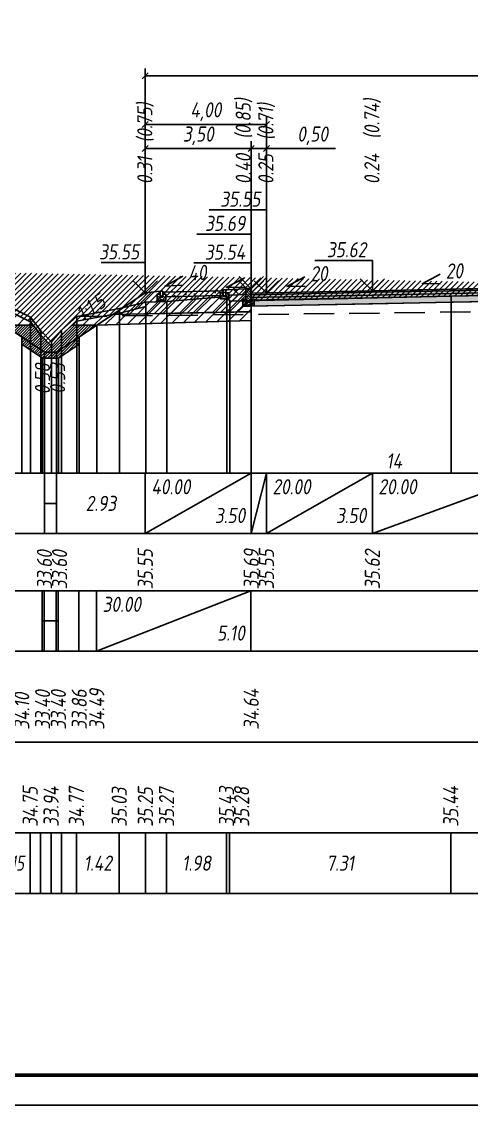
# Model space of a CAD drawing. Extents: x -717 to 1451, y -133302 to 233.
# Drawn here: x 119.1 to 193.4, y -110891.4 to -110712.4 of the extents above; entities that cross this region are included whole.
import ezdxf
from ezdxf.enums import TextEntityAlignment as Align

# ---------------------------------------------------------------- set-up
doc = ezdxf.new("R2010")
doc.units = 0
doc.linetypes.add('штриховая', pattern=[0.75, 0.5, -0.25])
for name, color, linetype in [('Интерполированный поперечник', 2, 'Continuous'), ('КОД_399', 252, 'Continuous'), ('Код_510', 7, 'Continuous'), ('Код_514', 1, 'Continuous'), ('Код_516', 1, 'Continuous'), ('Контур_0', 7, 'Continuous'), ('Контур_2660', 7, 'Continuous'), ('Контур_2665', 7, 'Continuous'), ('Контур_400', 7, 'Continuous'), ('Контур_508', 7, 'Continuous'), ('Контур_512', 7, 'Continuous'), ('Контур_513', 7, 'Continuous'), ('Красный поперечник', 1, 'Continuous'), ('Объём_2501', 7, 'Continuous'), ('Объём_2650', 7, 'Continuous'), ('Объём_2660', 7, 'Continuous'), ('Объём_2661', 7, 'Continuous'), ('Объём_2663', 7, 'Continuous'), ('Объём_2664', 7, 'Continuous'), ('Объём_2665', 7, 'Continuous'), ('Объём_2666', 7, 'Continuous'), ('Объём_2667', 7, 'Continuous'), ('Объём_2668', 7, 'Continuous'), ('Объём_2669', 7, 'Continuous'), ('Объём_2675', 7, 'Continuous'), ('Откосы', 7, 'Continuous'), ('Отметки покрытия', 7, 'Continuous'), ('Рабочие отметки', 7, 'Continuous'), ('Рабочие отметки доп.', 7, 'Continuous'), ('Слои выравнивания', 7, 'Continuous'), ('Таблица', 7, 'Continuous'), ('Уклоны проезжей части', 7, 'Continuous'), ('Черный поперечник', 3, 'Continuous')]:
    doc.layers.add(name, color=color, linetype=linetype)
for name, color, linetype, true_color in [('Контур_2540', 2, 'Continuous', 0xffff00), ('Контур_2562', 3, 'Continuous', 0x00ff00), ('Контур_2570', 7, 'Continuous', 0x80ff00), ('Контур_2583', 3, 'Continuous', 0x00ff00), ('Контур_2584', 3, 'Continuous', 0x00ff00), ('Контур_2725', 7, 'Continuous', 0x323232), ('Контур_2736', 4, 'Continuous', 0x00ffff), ('Контур_2737', 4, 'Continuous', 0x00ffff), ('Контур_2738', 4, 'Continuous', 0x00ffff), ('Контур_2739', 4, 'Continuous', 0x00ffff), ('Контур_2745', 7, 'Continuous', 0xa4ffff), ('Контур_2747', 4, 'Continuous', 0x00ffff), ('Контур_2748', 4, 'Continuous', 0x00ffff), ('Контур_2749', 4, 'Continuous', 0x00ffff), ('Контур_2760', 7, 'Continuous', 0x323232), ('Контур_2761', 7, 'Continuous', 0x323232), ('Контур_2762', 7, 'Continuous', 0x323232), ('Контур_2763', 7, 'Continuous', 0x323232), ('Контур_402', 7, 'Continuous', 0xff6464), ('Контур_703', 4, 'Continuous', 0x00ffff), ('Контур_705', 4, 'Continuous', 0x00ffff), ('Контур_707', 4, 'Continuous', 0x00ffff), ('Контур_720', 131, 'Continuous', 0xaaffff), ('Объём_2520', 7, 'Continuous', 0x80ffff), ('Объём_2540', 2, 'Continuous', 0xffff00), ('Объём_2562', 3, 'Continuous', 0x00ff00), ('Объём_2563', 7, 'Continuous', 0xff8000), ('Объём_2570', 7, 'Continuous', 0x80ff00), ('Объём_2583', 3, 'Continuous', 0x00ff00), ('Объём_2584', 3, 'Continuous', 0x00ff00), ('Объём_2594', 3, 'Continuous', 0x00ff00), ('Объём_2598', 3, 'Continuous', 0x00ff00), ('Объём_2600', 7, 'Continuous', 0x808000), ('Объём_2620', 2, 'Continuous', 0xffff00), ('Объём_2746', 2, 'Continuous', 0xffff00)]:
    doc.layers.add(name, color=color, linetype=linetype, true_color=true_color)
doc.styles.get("Standard").update_dxf_attribs({"font": 'txt', "height": 2.5})
doc.styles.add('М', font='romand.shx', dxfattribs={"width": 0.8, "oblique": 10, "height": 2.5})
doc.dimstyles.new('ISO-25', dxfattribs={"dimtxt": 2.5, "dimasz": 2.5, "dimexe": 1.25, "dimexo": 0.625, "dimtad": 1, "dimtxsty": 'Standard', "dimcen": 2.5, "dimadec": 0, "dimazin": 0, "dimtfac": 1, "dimtmove": 0, "dimatfit": 3, "dimfxl": 1, "dimarcsym": 0})

# ---------------------------------------------------------------- blocks, each defined once
blk = doc.blocks.new('_Oblique')
at = {"color": 0, "linetype": 'ByBlock', "lineweight": -2}
blk.add_line((-0.5, -0.5), (0.5, 0.5), dxfattribs=at)
blk = doc.blocks.new('*D3600')
at = {"color": 0, "lineweight": -2, "transparency": 16777216}
for p, q in [((139.52, -110756.67), (139.52, -110732.15)), ((157.02, -110756.72), (157.02, -110732.15)), ((139.52, -110733.4), (157.02, -110733.4))]:
    blk.add_line(p, q, dxfattribs=at)
at = {"layer": 'Defpoints', "color": 0, "transparency": 16777216}
for p in [(157.02, -110733.4), (139.52, -110757.3), (157.02, -110757.35)]:
    blk.add_point(p, dxfattribs=at)
at = {"color": 0, "lineweight": -2, "transparency": 16777216, "rotation": 180}
blk.add_blockref('_Oblique', (139.52, -110733.4), dxfattribs=at)
at = {"color": 0, "lineweight": -2, "transparency": 16777216}
blk.add_blockref('_Oblique', (157.02, -110733.4), dxfattribs=at)
at = {"color": 0, "transparency": 16777216, "insert": (148.27, -110731.29), "char_height": 2.5, "width": 9.5833, "attachment_point": 5, "style": 'М'}
blk.add_mtext('3,50', dxfattribs=at)
blk = doc.blocks.new('*D3602')
at = {"color": 0, "lineweight": -2, "transparency": 16777216}
for p, q in [((157.02, -110756.72), (157.02, -110732.15)), ((159.52, -110756.67), (159.52, -110732.15)), ((157.02, -110733.4), (159.52, -110733.4)), ((159.52, -110733.4), (170.91, -110733.4))]:
    blk.add_line(p, q, dxfattribs=at)
at = {"layer": 'Defpoints', "color": 0, "transparency": 16777216}
for p in [(159.52, -110733.4), (157.02, -110757.35), (159.52, -110757.3)]:
    blk.add_point(p, dxfattribs=at)
at = {"color": 0, "lineweight": -2, "transparency": 16777216, "rotation": 180}
blk.add_blockref('_Oblique', (157.02, -110733.4), dxfattribs=at)
at = {"color": 0, "lineweight": -2, "transparency": 16777216}
blk.add_blockref('_Oblique', (159.52, -110733.4), dxfattribs=at)
at = {"color": 0, "transparency": 16777216, "insert": (167.15, -110731.29), "char_height": 2.5, "width": 9.1667, "attachment_point": 5, "style": 'М'}
blk.add_mtext('0,50', dxfattribs=at)
blk = doc.blocks.new('*D3605')
at = {"color": 0, "lineweight": -2, "transparency": 16777216}
for p, q in [((139.52, -110757.42), (139.52, -110728.15)), ((159.52, -110756.67), (159.52, -110728.15)), ((139.52, -110729.4), (159.52, -110729.4))]:
    blk.add_line(p, q, dxfattribs=at)
at = {"layer": 'Defpoints', "color": 0, "transparency": 16777216}
for p in [(159.52, -110729.4), (159.52, -110757.3), (139.52, -110758.05)]:
    blk.add_point(p, dxfattribs=at)
at = {"color": 0, "lineweight": -2, "transparency": 16777216, "rotation": 180}
blk.add_blockref('_Oblique', (139.52, -110729.4), dxfattribs=at)
at = {"color": 0, "lineweight": -2, "transparency": 16777216}
blk.add_blockref('_Oblique', (159.52, -110729.4), dxfattribs=at)
at = {"color": 0, "transparency": 16777216, "insert": (149.52, -110727.29), "char_height": 2.5, "width": 9.1667, "attachment_point": 5, "style": 'М'}
blk.add_mtext('4,00', dxfattribs=at)
blk = doc.blocks.new('*D3606')
at = {"color": 0, "lineweight": -2, "transparency": 16777216}
for p, q in [((139.52, -110757.42), (139.52, -110720.15)), ((268.91, -110757.42), (268.91, -110720.15)), ((139.52, -110721.4), (268.91, -110721.4))]:
    blk.add_line(p, q, dxfattribs=at)
at = {"layer": 'Defpoints', "color": 0, "transparency": 16777216}
for p in [(268.91, -110721.4), (139.52, -110758.05), (268.91, -110758.05)]:
    blk.add_point(p, dxfattribs=at)
at = {"color": 0, "lineweight": -2, "transparency": 16777216, "rotation": 180}
blk.add_blockref('_Oblique', (139.52, -110721.4), dxfattribs=at)
at = {"color": 0, "lineweight": -2, "transparency": 16777216}
blk.add_blockref('_Oblique', (268.91, -110721.4), dxfattribs=at)
at = {"color": 0, "transparency": 16777216, "insert": (204.21, -110719.29), "char_height": 2.5, "width": 12.5, "attachment_point": 5, "style": 'М'}
blk.add_mtext('25,88', dxfattribs=at)
blk = doc.blocks.new('БР100.30.18')
at = {"linetype": 'Continuous', "lineweight": 13}
h = blk.add_hatch(dxfattribs=at)
h.set_pattern_fill('ANSI35', scale=5)
h.set_pattern_definition([(45, (-1504.996, -4799.2297), (-0.88388348, 0.88388348), []), (45, (-1504.1121, -4799.2297), (-0.88388348, 0.88388348), [1.5625, -0.3125, 0, -0.3125])])
h.paths.add_polyline_path([(0.3, 3.47), (1.8, 3.47), (1.8, -1.03), (0, -1.03), (0, 1.97)])
h = blk.add_hatch(dxfattribs=at)
h.set_pattern_fill('ANSI35', scale=5, angle=90)
h.set_pattern_definition([(135, (-1504.996, -4800.7297), (-0.88388348, -0.88388348), []), (135, (-1504.996, -4799.8458), (-0.88388348, -0.88388348), [1.5625, -0.3125, 0, -0.3125])])
h.paths.add_polyline_path([(-1, -0.03), (0, -0.03), (0, -1.03), (1.8, -1.03), (1.8, -0.03), (2.8, -0.03), (2.8, -2.03), (-1, -2.03)])
at = {"color": 7, "lineweight": 30}
blk.add_lwpolyline([(1.8, -1.03), (0, -1.03), (0, 1.97), (0.3, 3.47), (1.8, 3.47)], close=True, dxfattribs=at)
at = {"linetype": 'Continuous'}
blk.add_lwpolyline([(0, -0.03), (-1, -0.03), (-1, -2.03), (2.8, -2.03), (2.8, -0.03), (1.8, -0.03)], dxfattribs=at)

msp = doc.modelspace()

# ---------------------------------------------------------------- hatches: boundary and pattern name
at = {"linetype": 'Continuous', "lineweight": 13}
h = msp.add_hatch(dxfattribs=at)
h.set_pattern_fill('ANSI35', scale=5, angle=90)
h.set_pattern_definition([(135, (-1678.5462, -45029.2976), (-0.883883476, -0.883883476), []), (135, (-1678.5462, -45028.4137), (-0.883883476, -0.883883476), [1.5625, -0.3125, 0, -0.3125])])
h.paths.add_polyline_path([(142.9, -110757.426), (142.401, -110757.426), (142.4, -110757.926), (142, -110757.926), (142, -110757.426), (141.5, -110757.426), (141.5, -110758.426), (142.9, -110758.426)])
at = {"linetype": 'Continuous'}
h = msp.add_hatch(dxfattribs=at)
h.set_pattern_fill('ANSI31', color=256, scale=15, angle=45, style=0)
h.set_pattern_definition([(90, (-1732.9872, -115710.3505), (-1.875, 3e-16), [])])
h.paths.add_polyline_path([(142.4, -110756.926), (152.396, -110756.72), (152.396, -110756.92), (142.4, -110757.118)])
at = {"linetype": 'Continuous', "lineweight": 13}
h = msp.add_hatch(dxfattribs=at)
h.set_pattern_fill('ANSI35', scale=5, angle=90)
h.set_pattern_definition([(135, (-1688.9417, -45029.0915), (-0.883883476, -0.883883476), []), (135, (-1688.9417, -45028.2076), (-0.883883476, -0.883883476), [1.5625, -0.3125, 0, -0.3125])])
h.paths.add_polyline_path([(153.296, -110757.22), (152.796, -110757.22), (152.796, -110757.72), (152.396, -110757.72), (152.396, -110757.22), (151.896, -110757.22), (151.896, -110758.22), (153.296, -110758.22)])
at = {"linetype": 'Continuous'}
h = msp.add_hatch(dxfattribs=at)
h.set_pattern_fill('AR-HBONE', color=253, scale=0.3)
h.set_pattern_definition([(45, (-120.551, -116562.569), (0, 1.69705627), [3.6, -1.2]), (135, (-119.7025, -116561.7205), (1e-16, 1.69705627), [3.6, -1.2])])
h.paths.add_polyline_path([(152.396, -110756.72), (152.396, -110757.72), (152.396, -110757.72)])
h.paths.add_polyline_path([(156.116, -110756.571), (152.796, -110756.72), (152.796, -110757.22), (153.296, -110757.22), (153.296, -110757.598), (156.117, -110757.472)])
at = {"layer": 'КОД_399'}
h = msp.add_hatch(dxfattribs=at)
h.set_pattern_fill('AR-CONC', scale=0.7, angle=45, style=0)
h.set_pattern_definition([(95, (-1733.069, -115710.4397), (3.860864, 3.2396496), [0.525, -5.775]), (40, (-1733.069, -115710.4397), (-4.409945, 3.036377), [0.42, -4.62]), (145.45144, (-1732.7474, -115710.17), (-0.549081, 6.2760265), [0.4461813, -4.907995]), (91.1842, (-1734.059, -115709.45), (6.101854, 4.4632964), [0.7875, -8.6625]), (141.63564, (-1733.551, -115709.078), (-0.1953, 9.447982), [0.669272, -7.361996]), (36.18416, (-1734.059, -115709.45), (-0.1953, 9.447982), [0.63, -6.93]), (66, (-1733.3167, -115709.2023), (4.947401, 0.9616773), [0.525, -5.775]), (11, (-1733.3167, -115709.2023), (-2.38496, 4.793659), [0.42, -4.62]), (116.45144, (-1732.9044, -115709.122), (2.562441, 5.7553363), [0.4461813, -4.907995]), (82.5, (-1733.0692, -115710.4397), (-1.5875523, 1.7079287), [0, -4.564, 0, -4.69, 0, -4.6375]), (52.5, (-1733.0692, -115710.4397), (-0.6501106, 3.2543661), [0, -2.674, 0, -4.459, 0, -1.7675]), (12.5, (-1734.173, -115711.5435), (2.7539272, 2.5306453), [0, -1.75, 0, -5.46, 0, -7.245]), (2.5, (-1734.668, -115712.0385), (2.3911299, 3.3821186), [0, -2.275, 0, -3.626, 0, -5.145])])
h.paths.add_polyline_path([(142.9, -110757.426), (142.4, -110757.426), (142.4, -110757.118), (152.396, -110756.92), (152.396, -110757.22), (151.896, -110757.22), (151.896, -110757.68), (142.9, -110757.858)])
at = {"layer": 'Объём_2563'}
h = msp.add_hatch(dxfattribs=at)
h.set_pattern_fill('ANSI31', color=256, scale=0.3)
h.paths.add_polyline_path([(155.517, -110759.465), (154.599, -110760.383), (134.182, -110760.791), (139.517, -110757.235), (142, -110756.926), (142, -110757.426), (141.5, -110757.426), (141.5, -110758.426), (142.9, -110758.426), (142.9, -110757.858), (151.896, -110757.68), (151.896, -110758.22), (153.296, -110758.22), (153.296, -110757.598), (156.117, -110757.472), (156.118, -110758.286), (155.618, -110758.286), (155.619, -110759.286), (157.017, -110759.285), (157.017, -110759.435)])
h.paths.add_polyline_path([(272.271, -110760.677), (272.387, -110760.754), (253.829, -110760.383), (252.91, -110759.465), (251.41, -110759.435), (251.411, -110759.285), (252.809, -110759.286), (252.81, -110758.286), (252.31, -110758.286), (252.31, -110757.472), (255.132, -110757.598), (255.132, -110758.22), (256.532, -110758.22), (256.532, -110757.68), (265.527, -110757.858), (265.527, -110758.426), (266.927, -110758.426), (266.927, -110757.426), (266.427, -110757.426), (266.427, -110756.926), (268.91, -110757.235), (272.271, -110759.475)])
at = {"layer": 'Объём_2570'}
h = msp.add_hatch(dxfattribs=at)
h.set_pattern_fill('ANSI31', color=256, scale=0.2)
h.paths.add_polyline_path([(139.586, -110759.499), (135.275, -110760.586), (128.197, -110761.904), (125.71, -110764.162), (124.018, -110766.047), (122.284, -110764.239), (120.573, -110761.997), (114.843, -110759.196), (108.909, -110756.088), (105, -110755.837), (105, -110755.087), (108.909, -110755.338), (114.843, -110758.446), (120.573, -110761.247), (122.284, -110763.489), (124.018, -110765.297), (125.71, -110763.412), (128.197, -110761.154), (135.275, -110759.836), (139.586, -110758.749)])
h.paths.add_polyline_path([(280.026, -110759.817), (276.362, -110760.19), (274.887, -110759.5), (272.856, -110758.89), (272.856, -110758.14), (274.887, -110758.75), (276.362, -110759.44), (280.026, -110759.067)], flags=17)
edge = h.paths.add_edge_path()
edge.add_line((80, -110753.206), (80.602, -110753.195))
edge.add_line((80.602, -110753.195), (81.58, -110753.938))
edge.add_line((81.58, -110753.938), (82.123, -110754.422))
edge.add_line((82.123, -110754.422), (83.737, -110754.346))
edge.add_line((83.737, -110754.346), (95.997, -110754.805))
edge.add_line((95.997, -110754.805), (100.173, -110754.75))
edge.add_line((100.173, -110754.75), (103.214, -110754.973))
edge.add_line((103.214, -110754.973), (108.909, -110755.338))
edge.add_line((108.909, -110755.338), (114.843, -110758.446))
edge.add_line((114.843, -110758.446), (120.573, -110761.247))
edge.add_line((120.573, -110761.247), (122.284, -110763.489))
edge.add_line((122.284, -110763.489), (124.018, -110765.297))
edge.add_line((124.018, -110765.297), (125.71, -110763.412))
edge.add_line((125.71, -110763.412), (128.197, -110761.154))
edge.add_line((128.197, -110761.154), (135.275, -110759.836))
edge.add_line((135.275, -110759.836), (139.586, -110758.749))
edge.add_line((139.586, -110758.749), (143.089, -110758.632))
edge.add_line((143.089, -110758.632), (152.986, -110757.846))
edge.add_line((152.986, -110757.846), (153.486, -110758.596))
edge.add_line((153.486, -110758.596), (190.014, -110757.792))
edge.add_line((190.014, -110757.792), (204.214, -110757.484))
edge.add_line((204.214, -110757.484), (205.028, -110757.466))
edge.add_line((205.028, -110757.466), (220.843, -110757.821))
edge.add_line((220.843, -110757.821), (256.577, -110758.174))
edge.add_line((256.577, -110758.174), (257.077, -110757.424))
edge.add_line((257.077, -110757.424), (260.378, -110757.433))
edge.add_line((260.378, -110757.433), (272.856, -110758.14))
edge.add_line((272.856, -110758.14), (274.887, -110758.75))
edge.add_line((274.887, -110758.75), (276.362, -110759.44))
edge.add_line((276.362, -110759.44), (281.155, -110758.953))
edge.add_line((281.155, -110758.953), (286.929, -110758.082))
edge.add_line((286.929, -110758.082), (296.011, -110757.831))
edge.add_line((296.011, -110757.831), (303.461, -110757.615))
edge.add_line((303.461, -110757.615), (304.002, -110757.608))
edge.add_line((304.002, -110757.608), (304.174, -110757.61))
edge.add_line((304.174, -110757.61), (305.026, -110757.592))
at = {"layer": 'Объём_2600'}
h = msp.add_hatch(dxfattribs=at)
h.set_pattern_fill('ANSI31', color=6, scale=0.4)
h.paths.add_polyline_path([(157.017, -110761.807), (131.511, -110762.572), (127.462, -110762.572), (128.197, -110761.904), (135.275, -110760.586), (139.586, -110759.499), (139.586, -110758.749), (143.089, -110758.632), (152.986, -110757.846), (153.486, -110758.596), (157.017, -110758.518)])
h.paths.add_polyline_path([(108.909, -110756.088), (114.843, -110759.196), (120.573, -110761.997), (121.012, -110762.572), (116.227, -110762.572), (106.245, -110755.917)])
h.paths.add_polyline_path([(277.146, -110762.19), (276.916, -110762.19), (276.916, -110762.572), (251.41, -110761.807), (251.41, -110758.123), (256.577, -110758.174), (257.077, -110757.424), (260.378, -110757.433), (272.856, -110758.14), (272.856, -110758.89), (274.887, -110759.5), (276.362, -110760.19), (280.026, -110759.817), (280.026, -110760.269)])
at = {"layer": 'Объём_2620'}
h = msp.add_hatch(dxfattribs=at)
h.set_pattern_fill('ANSI31', color=2, scale=0.1)
h.paths.add_polyline_path([(121.012, -110762.572), (122.284, -110764.239), (124.018, -110766.047), (125.71, -110764.162), (127.462, -110762.572), (131.511, -110762.572), (128.619, -110764.5), (128.619, -110765.702), (125.172, -110768), (122.566, -110768), (119.119, -110765.702), (119.119, -110764.5), (116.227, -110762.572)])
at = {"layer": 'Слои выравнивания'}
for color, points in [(2, [(157.017, -110757.285), (159.517, -110757.235), (177.017, -110756.885), (190.014, -110756.625), (200.136, -110756.422), (204.214, -110756.341), (204.214, -110756.591), (200.136, -110756.672), (190.014, -110756.875), (177.017, -110757.135), (159.517, -110757.485), (157.017, -110757.535)]), (3, [(157.017, -110757.535), (159.517, -110757.485), (177.017, -110757.135), (190.014, -110756.875), (200.136, -110756.672), (204.214, -110756.591), (204.214, -110757.041), (200.136, -110757.122), (190.014, -110757.325), (177.017, -110757.585), (159.517, -110757.935), (157.017, -110757.985)]), (4, [(157.017, -110757.985), (159.517, -110757.935), (177.017, -110757.585), (190.014, -110757.325), (200.136, -110757.122), (204.214, -110757.041), (204.214, -110757.491), (200.136, -110757.572), (190.014, -110757.775), (177.017, -110758.035), (159.517, -110758.385), (157.017, -110758.435)]), (5, [(157.017, -110758.435), (159.517, -110758.385), (177.017, -110758.035), (190.014, -110757.775), (200.136, -110757.572), (204.214, -110757.491), (204.214, -110758.491), (200.136, -110758.572), (190.014, -110758.775), (177.017, -110759.035), (159.517, -110759.385), (157.017, -110759.435)])]:
    msp.add_hatch(color=color, dxfattribs=at).paths.add_polyline_path(points)

# ---------------------------------------------------------------- linework, layer by layer
at = {"flags": 128}
msp.add_lwpolyline([(-30.054, -110891.421), (389.946, -110891.421), (389.946, -110594.421), (-30.054, -110594.421)], close=True, dxfattribs=at)
at = {"const_width": 0.6, "flags": 128}
msp.add_lwpolyline([(-10.054, -110886.421), (384.946, -110886.421), (384.946, -110599.421), (-10.054, -110599.421)], close=True, dxfattribs=at)
for points in [[(142, -110757.426), (141.5, -110757.426), (141.5, -110758.426), (142.9, -110758.426), (142.9, -110757.426), (142.4, -110757.426), (142.4, -110757.926), (142, -110757.926), (142, -110757.426)], [(142.4, -110756.926), (142, -110756.926), (142, -110757.926), (142.4, -110757.926), (142.4, -110756.926)], [(142.4, -110757.118), (152.396, -110756.92)], [(142.9, -110757.858), (151.896, -110757.68)], [(152.396, -110757.22), (151.896, -110757.22), (151.896, -110758.22), (153.296, -110758.22), (153.296, -110757.22), (152.796, -110757.22), (152.796, -110757.72), (152.396, -110757.72), (152.396, -110757.22)], [(152.796, -110756.72), (152.396, -110756.72), (152.396, -110757.72), (152.796, -110757.72), (152.796, -110756.72)], [(152.796, -110756.72), (156.116, -110756.571), (156.117, -110757.472), (153.296, -110757.598), (153.296, -110757.22), (152.796, -110757.22), (152.796, -110756.72)]]:
    msp.add_lwpolyline(points)
at = {"layer": 'Интерполированный поперечник', "linetype": 'штриховая', "ltscale": 10, "flags": 128}
msp.add_lwpolyline([(128.2, -110761.129), (274.384, -110759.451)], dxfattribs=at)
at = {"layer": 'Код_510'}
for p, q in [((120.519, -110856.421), (120.519, -110846.421)), ((122.229, -110856.421), (122.229, -110846.421)), ((123.964, -110856.421), (123.964, -110846.421)), ((125.656, -110856.421), (125.656, -110846.421)), ((128.143, -110856.421), (128.143, -110846.421)), ((135.221, -110856.421), (135.221, -110846.421)), ((139.531, -110856.421), (139.531, -110846.421)), ((143.035, -110856.421), (143.035, -110846.421)), ((152.932, -110856.421), (152.932, -110846.421)), ((153.432, -110856.421), (153.432, -110846.421)), ((189.96, -110856.421), (189.96, -110846.421))]:
    msp.add_line(p, q, dxfattribs=at)
at = {"layer": 'Код_514'}
for p, q in [((122.869, -110797), (122.869, -110787)), ((124.869, -110797), (124.869, -110787)), ((139.517, -110797), (139.517, -110787)), ((139.517, -110797), (157.017, -110787)), ((157.017, -110797), (157.017, -110787)), ((157.017, -110797), (157.017, -110787)), ((157.017, -110797), (159.517, -110787)), ((159.517, -110797), (159.517, -110787)), ((159.517, -110797), (177.017, -110787)), ((177.017, -110797), (177.017, -110787)), ((177.017, -110797), (204.214, -110787)), ((122.869, -110792), (124.869, -110792))]:
    msp.add_line(p, q, dxfattribs=at)
at = {"layer": 'Код_516'}
for p, q in [((122.512, -110816.421), (122.512, -110806.421)), ((122.815, -110816.421), (122.815, -110806.421)), ((124.815, -110816.421), (124.815, -110806.421)), ((125.118, -110816.421), (125.118, -110806.421)), ((128.565, -110816.421), (128.565, -110806.421)), ((128.565, -110816.421), (128.565, -110806.421)), ((131.457, -110816.421), (131.457, -110806.421)), ((131.457, -110816.421), (156.963, -110806.421)), ((156.963, -110816.421), (156.963, -110806.421)), ((122.512, -110811.421), (122.815, -110811.421)), ((122.815, -110811.421), (124.815, -110811.421)), ((124.815, -110811.421), (125.118, -110811.421))]:
    msp.add_line(p, q, dxfattribs=at)
at = {"layer": 'Контур_0', "flags": 128}
for points in [[(139.517, -110757.235), (133.771, -110761.065), (133.771, -110761.065), (133.771, -110761.065), (133.771, -110761.065), (133.771, -110761.065), (133.771, -110761.065), (133.771, -110761.065), (133.771, -110761.065), (133.771, -110761.065), (133.771, -110761.065), (133.771, -110761.065), (133.771, -110761.065), (133.771, -110761.065), (133.771, -110761.065), (124.869, -110767), (122.869, -110767), (105, -110755.087)], [(139.517, -110757.235), (133.771, -110761.065), (133.771, -110761.065), (133.771, -110761.065), (133.771, -110761.065), (133.771, -110761.065), (133.771, -110761.065), (133.771, -110761.065), (133.771, -110761.065), (133.771, -110761.065), (133.771, -110761.065), (133.771, -110761.065), (133.771, -110761.065), (133.771, -110761.065), (133.771, -110761.065), (124.869, -110767)]]:
    msp.add_lwpolyline(points, dxfattribs=at)
at = {"layer": 'Контур_0', "color": 250, "flags": 128}
for points in [[(134.182, -110760.791), (154.599, -110760.383), (155.517, -110759.465), (157.017, -110759.435)], [(155.517, -110759.465), (157.017, -110759.435), (157.017, -110760.335), (154.599, -110760.383), (155.517, -110759.465), (155.517, -110759.465)]]:
    msp.add_lwpolyline(points, dxfattribs=at)
at = {"layer": 'Контур_2540', "flags": 128}
msp.add_lwpolyline([(157.017, -110761.807), (131.511, -110762.572), (134.182, -110760.791), (157.017, -110760.335), (157.017, -110761.807), (157.017, -110761.807)], dxfattribs=at)
at = {"layer": 'Контур_2562', "flags": 128}
msp.add_lwpolyline([(139.517, -110757.235), (139.517, -110757.235), (139.517, -110757.235), (139.517, -110757.235), (139.517, -110757.235)], dxfattribs=at)
at = {"layer": 'Контур_2570', "flags": 128}
msp.add_lwpolyline([(114.843, -110759.196), (120.573, -110761.997), (122.284, -110764.239), (124.018, -110766.047), (125.71, -110764.162), (128.197, -110761.904), (128.197, -110761.904), (135.275, -110760.586), (139.586, -110759.499), (139.586, -110758.749), (143.089, -110758.632), (152.986, -110757.846), (153.486, -110758.596), (190.014, -110757.792), (204.214, -110757.484)], dxfattribs=at)
at = {"layer": 'Контур_2583', "flags": 128}
for points in [[(122.566, -110768), (122.869, -110768), (122.869, -110767), (119.119, -110764.5), (119.119, -110765.702), (122.566, -110768)], [(128.619, -110765.702), (128.619, -110764.5), (124.869, -110767), (124.869, -110768), (125.172, -110768), (128.619, -110765.702)]]:
    msp.add_lwpolyline(points, dxfattribs=at)
at = {"layer": 'Контур_2584', "flags": 128}
msp.add_lwpolyline([(124.869, -110768), (124.869, -110767), (122.869, -110767), (122.869, -110768), (124.869, -110768)], dxfattribs=at)
at = {"layer": 'Контур_2660', "flags": 128}
msp.add_lwpolyline([(131.511, -110762.572), (157.017, -110761.807)], dxfattribs=at)
at = {"layer": 'Контур_2665', "flags": 128}
msp.add_lwpolyline([(139.517, -110757.235), (139.517, -110757.235)], dxfattribs=at)
at = {"layer": 'Контур_2725', "flags": 128}
msp.add_lwpolyline([(157.017, -110759.435), (159.517, -110759.385), (177.017, -110759.035), (190.014, -110758.775), (200.136, -110758.572), (204.214, -110758.491), (205.028, -110758.507), (220.843, -110758.823), (231.41, -110759.035), (248.91, -110759.385), (251.41, -110759.435)], dxfattribs=at)
at = {"layer": 'Контур_2736', "flags": 128}
for points in [[(139.517, -110757.235), (133.771, -110761.065)], [(133.771, -110761.065), (124.869, -110767)]]:
    msp.add_lwpolyline(points, dxfattribs=at)
at = {"layer": 'Контур_2737', "flags": 128}
msp.add_lwpolyline([(133.771, -110761.065), (133.771, -110761.065)], dxfattribs=at)
at = {"layer": 'Контур_2738', "flags": 128}
msp.add_lwpolyline([(133.771, -110761.065), (133.771, -110761.065)], dxfattribs=at)
at = {"layer": 'Контур_2739', "flags": 128}
msp.add_lwpolyline([(133.771, -110761.065), (133.771, -110761.065)], dxfattribs=at)
at = {"layer": 'Контур_2745', "flags": 128}
msp.add_lwpolyline([(133.771, -110761.065), (133.771, -110761.065)], dxfattribs=at)
msp.add_lwpolyline([(133.771, -110761.065), (133.771, -110761.065)], dxfattribs=at)
msp.add_lwpolyline([(133.771, -110761.065), (133.771, -110761.065)], dxfattribs=at)
msp.add_lwpolyline([(133.771, -110761.065), (133.771, -110761.065)], dxfattribs=at)
msp.add_lwpolyline([(133.771, -110761.065), (133.771, -110761.065)], dxfattribs=at)
msp.add_lwpolyline([(133.771, -110761.065), (133.771, -110761.065)], dxfattribs=at)
at = {"layer": 'Контур_2747', "flags": 128}
msp.add_lwpolyline([(133.771, -110761.065), (133.771, -110761.065)], dxfattribs=at)
at = {"layer": 'Контур_2748', "flags": 128}
msp.add_lwpolyline([(133.771, -110761.065), (133.771, -110761.065)], dxfattribs=at)
at = {"layer": 'Контур_2749', "flags": 128}
msp.add_lwpolyline([(133.771, -110761.065), (133.771, -110761.065)], dxfattribs=at)
at = {"layer": 'Контур_2760', "flags": 128}
msp.add_lwpolyline([(157.017, -110757.285), (159.517, -110757.235), (177.017, -110756.885), (190.014, -110756.625), (200.136, -110756.422), (204.214, -110756.341), (205.028, -110756.357), (220.843, -110756.673), (231.41, -110756.885), (248.91, -110757.235), (251.41, -110757.285)], dxfattribs=at)
at = {"layer": 'Контур_2761', "flags": 128}
msp.add_lwpolyline([(157.017, -110757.535), (159.517, -110757.485), (177.017, -110757.135), (190.014, -110756.875), (200.136, -110756.672), (204.214, -110756.591), (205.028, -110756.607), (220.843, -110756.923), (231.41, -110757.135), (248.91, -110757.485), (251.41, -110757.535)], dxfattribs=at)
at = {"layer": 'Контур_2762', "flags": 128}
msp.add_lwpolyline([(157.017, -110757.985), (159.517, -110757.935), (177.017, -110757.585), (190.014, -110757.325), (200.136, -110757.122), (204.214, -110757.041), (205.028, -110757.057), (220.843, -110757.373), (231.41, -110757.585), (248.91, -110757.935), (251.41, -110757.985)], dxfattribs=at)
at = {"layer": 'Контур_2763', "flags": 128}
msp.add_lwpolyline([(157.017, -110758.435), (159.517, -110758.385), (177.017, -110758.035), (190.014, -110757.775), (200.136, -110757.572), (204.214, -110757.491), (205.028, -110757.507), (220.843, -110757.823), (231.41, -110758.035), (248.91, -110758.385), (251.41, -110758.435)], dxfattribs=at)
at = {"layer": 'Контур_400', "flags": 128}
msp.add_lwpolyline([(157.017, -110757.285), (159.517, -110757.235), (159.517, -110757.235), (159.517, -110757.235), (159.517, -110757.235), (159.517, -110757.235), (159.517, -110757.235), (177.017, -110756.885), (204.214, -110756.341)], dxfattribs=at)
at = {"layer": 'Контур_402', "flags": 128}
msp.add_lwpolyline([(131.511, -110762.572), (157.017, -110761.807), (157.017, -110759.435), (204.214, -110758.491), (251.41, -110759.435), (251.41, -110761.807), (276.916, -110762.572)], dxfattribs=at)
at = {"layer": 'Контур_508', "flags": 128}
msp.add_lwpolyline([(105, -110755.087), (119.119, -110764.5), (119.119, -110765.702), (122.566, -110768), (122.869, -110768), (124.869, -110768), (125.172, -110768), (128.619, -110765.702), (128.619, -110764.5), (131.511, -110762.572), (157.017, -110761.807), (157.017, -110759.435), (204.214, -110758.491), (251.41, -110759.435), (251.41, -110761.807), (276.916, -110762.572), (276.916, -110762.19), (277.146, -110762.19), (280.026, -110760.269)], dxfattribs=at)
at = {"layer": 'Контур_512', "flags": 128}
msp.add_lwpolyline([(105, -110755.087), (119.119, -110764.5), (119.119, -110765.702), (122.566, -110768), (122.869, -110768), (124.869, -110768), (125.172, -110768), (128.619, -110765.702), (128.619, -110764.5), (131.511, -110762.572), (157.017, -110761.807)], dxfattribs=at)
at = {"layer": 'Контур_513', "flags": 128}
msp.add_lwpolyline([(105, -110755.087), (119.119, -110764.5), (119.119, -110765.702), (122.566, -110768), (122.869, -110768), (124.869, -110768), (125.172, -110768), (128.619, -110765.702), (128.619, -110764.5), (131.511, -110762.572), (157.017, -110761.807), (157.017, -110759.435), (204.214, -110758.491), (251.41, -110759.435), (251.41, -110761.807), (276.916, -110762.572), (276.916, -110762.19), (277.146, -110762.19), (280.026, -110760.269)], dxfattribs=at)
at = {"layer": 'Контур_703', "flags": 128}
msp.add_lwpolyline([(139.517, -110757.235), (133.771, -110761.065)], dxfattribs=at)
at = {"layer": 'Контур_705', "flags": 128}
msp.add_lwpolyline([(133.771, -110761.065), (133.771, -110761.065)], dxfattribs=at)
at = {"layer": 'Контур_707', "flags": 128}
msp.add_lwpolyline([(122.869, -110767), (105, -110755.087)], dxfattribs=at)
at = {"layer": 'Контур_720', "flags": 128}
msp.add_lwpolyline([(124.869, -110767), (122.869, -110767)], dxfattribs=at)
at = {"layer": 'Красный поперечник'}
for p, q in [((105, -110755.087), (122.869, -110767)), ((124.869, -110767), (139.517, -110757.235)), ((157.017, -110757.285), (159.517, -110757.235)), ((159.517, -110757.235), (177.017, -110756.885)), ((177.017, -110756.885), (204.214, -110756.341)), ((131.511, -110762.572), (131.511, -110787)), ((157.017, -110761.807), (157.017, -110787)), ((119.119, -110764.5), (119.119, -110787)), ((128.619, -110764.5), (128.619, -110787)), ((119.119, -110765.702), (119.119, -110787)), ((128.619, -110765.702), (128.619, -110787)), ((122.566, -110768), (122.566, -110787)), ((122.869, -110767), (124.869, -110767)), ((122.869, -110768), (122.869, -110787)), ((124.869, -110768), (124.869, -110787)), ((125.172, -110768), (125.172, -110787))]:
    msp.add_line(p, q, dxfattribs=at)
at = {"layer": 'Объём_2501', "flags": 128}
msp.add_lwpolyline([(157.017, -110757.285), (159.517, -110757.235), (159.517, -110757.235), (159.517, -110757.235), (159.517, -110757.235), (159.517, -110757.235), (159.517, -110757.235), (177.017, -110756.885), (204.214, -110756.341)], dxfattribs=at)
at = {"layer": 'Объём_2520', "color": 250, "flags": 128}
msp.add_lwpolyline([(155.517, -110759.465), (157.017, -110759.435), (157.017, -110760.335), (154.599, -110760.383), (155.517, -110759.465), (155.517, -110759.465)], dxfattribs=at)
at = {"layer": 'Объём_2540', "flags": 128}
msp.add_lwpolyline([(157.017, -110761.807), (131.511, -110762.572), (134.182, -110760.791), (157.017, -110760.335), (157.017, -110761.807), (157.017, -110761.807)], dxfattribs=at)
at = {"layer": 'Объём_2562', "flags": 128}
msp.add_lwpolyline([(139.517, -110757.235), (139.517, -110757.235), (139.517, -110757.235), (139.517, -110757.235), (139.517, -110757.235)], dxfattribs=at)
at = {"layer": 'Объём_2563', "color": 250, "flags": 128}
msp.add_lwpolyline([(155.517, -110759.465), (154.599, -110760.383), (134.182, -110760.791), (139.517, -110757.235), (142, -110756.926), (142, -110757.426), (141.5, -110757.426), (141.5, -110758.426), (142.9, -110758.426), (142.9, -110757.858), (151.896, -110757.68), (151.896, -110758.22), (153.296, -110758.22), (153.296, -110757.598), (156.117, -110757.472), (156.118, -110758.286), (155.618, -110758.286), (155.619, -110759.286), (157.017, -110759.285), (157.017, -110759.435), (155.517, -110759.465), (155.517, -110759.465)], dxfattribs=at)
at = {"layer": 'Объём_2570', "flags": 128}
msp.add_lwpolyline([(139.586, -110759.499), (135.275, -110760.586), (128.197, -110761.904), (125.71, -110764.162), (124.018, -110766.047), (122.284, -110764.239), (120.573, -110761.997), (114.843, -110759.196), (108.909, -110756.088), (105, -110755.837), (105, -110755.087), (108.909, -110755.338), (114.843, -110758.446), (120.573, -110761.247), (122.284, -110763.489), (124.018, -110765.297), (125.71, -110763.412), (128.197, -110761.154), (135.275, -110759.836), (139.586, -110758.749), (139.586, -110759.499), (139.586, -110759.499)], dxfattribs=at)
at = {"layer": 'Объём_2583', "flags": 128}
for points in [[(122.566, -110768), (122.869, -110768), (122.869, -110767), (119.119, -110764.5), (119.119, -110765.702), (122.566, -110768)], [(128.619, -110765.702), (128.619, -110764.5), (124.869, -110767), (124.869, -110768), (125.172, -110768), (128.619, -110765.702)]]:
    msp.add_lwpolyline(points, dxfattribs=at)
at = {"layer": 'Объём_2584', "flags": 128}
msp.add_lwpolyline([(124.869, -110768), (124.869, -110767), (122.869, -110767), (122.869, -110768), (124.869, -110768)], dxfattribs=at)
at = {"layer": 'Объём_2594', "flags": 128}
for points in [[(122.869, -110767), (119.119, -110764.5)], [(128.619, -110764.5), (124.869, -110767)]]:
    msp.add_lwpolyline(points, dxfattribs=at)
at = {"layer": 'Объём_2598', "flags": 128}
msp.add_lwpolyline([(124.869, -110767), (122.869, -110767)], dxfattribs=at)
at = {"layer": 'Объём_2600', "color": 6, "flags": 128}
msp.add_lwpolyline([(108.909, -110756.088), (114.843, -110759.196), (120.573, -110761.997), (121.012, -110762.572), (116.227, -110762.572), (106.245, -110755.917), (108.909, -110756.088), (108.909, -110756.088)], dxfattribs=at)
at = {"layer": 'Объём_2600', "color": 2, "flags": 128}
msp.add_lwpolyline([(121.012, -110762.572), (122.284, -110764.239), (124.018, -110766.047), (125.71, -110764.162), (127.462, -110762.572), (131.511, -110762.572), (128.619, -110764.5), (128.619, -110765.702), (125.172, -110768), (122.566, -110768), (119.119, -110765.702), (119.119, -110764.5), (116.227, -110762.572), (121.012, -110762.572), (121.012, -110762.572)], dxfattribs=at)
at = {"layer": 'Объём_2650', "color": 6, "flags": 128}
msp.add_lwpolyline([(157.017, -110761.807), (131.511, -110762.572), (127.462, -110762.572), (128.197, -110761.904), (135.275, -110760.586), (139.586, -110759.499), (139.586, -110758.749), (143.089, -110758.632), (152.986, -110757.846), (153.486, -110758.596), (157.017, -110758.518), (157.017, -110761.807), (157.017, -110761.807)], dxfattribs=at)
at = {"layer": 'Объём_2660', "flags": 128}
msp.add_lwpolyline([(131.511, -110762.572), (157.017, -110761.807)], dxfattribs=at)
at = {"layer": 'Объём_2661', "flags": 128}
msp.add_lwpolyline([(139.517, -110757.235), (133.771, -110761.065), (131.511, -110762.572)], dxfattribs=at)
at = {"layer": 'Объём_2663', "flags": 128}
for points in [[(122.869, -110767), (116.227, -110762.572)], [(131.511, -110762.572), (124.869, -110767)]]:
    msp.add_lwpolyline(points, dxfattribs=at)
at = {"layer": 'Объём_2664', "flags": 128}
msp.add_lwpolyline([(124.869, -110767), (122.869, -110767)], dxfattribs=at)
at = {"layer": 'Объём_2665', "flags": 128}
msp.add_lwpolyline([(139.517, -110757.235), (139.517, -110757.235)], dxfattribs=at)
at = {"layer": 'Объём_2666', "flags": 128}
for points in [[(139.517, -110757.235), (133.771, -110761.065)], [(133.771, -110761.065), (131.511, -110762.572)]]:
    msp.add_lwpolyline(points, dxfattribs=at)
at = {"layer": 'Объём_2667', "flags": 128}
msp.add_lwpolyline([(133.771, -110761.065), (133.771, -110761.065)], dxfattribs=at)
at = {"layer": 'Объём_2668', "flags": 128}
msp.add_lwpolyline([(133.771, -110761.065), (133.771, -110761.065)], dxfattribs=at)
at = {"layer": 'Объём_2669', "flags": 128}
msp.add_lwpolyline([(133.771, -110761.065), (133.771, -110761.065)], dxfattribs=at)
at = {"layer": 'Объём_2675', "flags": 128}
msp.add_lwpolyline([(133.771, -110761.065), (133.771, -110761.065)], dxfattribs=at)
msp.add_lwpolyline([(133.771, -110761.065), (133.771, -110761.065)], dxfattribs=at)
msp.add_lwpolyline([(133.771, -110761.065), (133.771, -110761.065)], dxfattribs=at)
msp.add_lwpolyline([(133.771, -110761.065), (133.771, -110761.065)], dxfattribs=at)
msp.add_lwpolyline([(133.771, -110761.065), (133.771, -110761.065)], dxfattribs=at)
msp.add_lwpolyline([(133.771, -110761.065), (133.771, -110761.065)], dxfattribs=at)
at = {"layer": 'Объём_2746', "flags": 128}
for points in [[(153.486, -110761.913), (131.511, -110762.572), (134.186, -110760.789), (135.275, -110760.586), (139.586, -110759.499), (139.586, -110758.749), (143.089, -110758.632), (152.986, -110757.846), (153.486, -110758.596), (153.486, -110761.913), (153.486, -110761.913)], [(128.619, -110765.702), (125.172, -110768), (122.566, -110768), (119.119, -110765.702), (119.119, -110764.5), (122.869, -110767), (124.869, -110767), (128.619, -110764.5), (128.619, -110765.702), (128.619, -110765.702)]]:
    msp.add_lwpolyline(points, dxfattribs=at)
at = {"layer": 'Откосы', "color": 1, "flags": 128}
for points in [[(188.246, -110755.66), (185.247, -110755.72), (188.216, -110754.16)], [(145.779, -110755.983), (142.781, -110756.103), (145.719, -110754.485)], [(165.898, -110756.107), (162.898, -110756.167), (165.868, -110754.607)]]:
    msp.add_lwpolyline(points, dxfattribs=at)
at = {"layer": 'Отметки покрытия', "color": 1}
for p, q in [((159.517, -110743.535), (150.049, -110743.535)), ((159.517, -110757.235), (159.517, -110743.535)), ((157.017, -110747.535), (148.047, -110747.535)), ((157.017, -110756.535), (157.017, -110747.535)), ((139.517, -110752.235), (132.217, -110752.235)), ((139.517, -110757.235), (139.517, -110752.235)), ((157.017, -110752.285), (147.546, -110752.285)), ((157.017, -110757.285), (157.017, -110752.285)), ((177.017, -110751.885), (167.51, -110751.885)), ((177.017, -110756.885), (177.017, -110751.885)), ((139.517, -110757.235), (137.517, -110755.235)), ((139.517, -110757.235), (141.517, -110755.235)), ((157.017, -110756.535), (155.017, -110754.535)), ((157.017, -110757.285), (155.017, -110755.285)), ((157.017, -110756.535), (159.017, -110754.535)), ((157.017, -110757.285), (159.017, -110755.285)), ((159.517, -110757.235), (157.517, -110755.235)), ((159.517, -110757.235), (161.517, -110755.235)), ((177.017, -110756.885), (175.017, -110754.885)), ((177.017, -110756.885), (179.017, -110754.885))]:
    msp.add_line(p, q, dxfattribs=at)
at = {"layer": 'Слои выравнивания'}
msp.add_line((157.017, -110757.285), (157.017, -110787), dxfattribs=at)
at = {"layer": 'Слои выравнивания', "color": 2, "flags": 128}
msp.add_lwpolyline([(157.017, -110757.285), (159.517, -110757.235), (177.017, -110756.885), (190.014, -110756.625), (200.136, -110756.422), (204.214, -110756.341), (204.214, -110756.591), (200.136, -110756.672), (190.014, -110756.875), (177.017, -110757.135), (159.517, -110757.485), (157.017, -110757.535)], close=True, dxfattribs=at)
at = {"layer": 'Слои выравнивания', "color": 3, "flags": 128}
msp.add_lwpolyline([(157.017, -110757.535), (159.517, -110757.485), (177.017, -110757.135), (190.014, -110756.875), (200.136, -110756.672), (204.214, -110756.591), (204.214, -110757.041), (200.136, -110757.122), (190.014, -110757.325), (177.017, -110757.585), (159.517, -110757.935), (157.017, -110757.985)], close=True, dxfattribs=at)
at = {"layer": 'Слои выравнивания', "color": 4, "flags": 128}
msp.add_lwpolyline([(157.017, -110757.985), (159.517, -110757.935), (177.017, -110757.585), (190.014, -110757.325), (200.136, -110757.122), (204.214, -110757.041), (204.214, -110757.491), (200.136, -110757.572), (190.014, -110757.775), (177.017, -110758.035), (159.517, -110758.385), (157.017, -110758.435)], close=True, dxfattribs=at)
at = {"layer": 'Слои выравнивания', "color": 5, "flags": 128}
msp.add_lwpolyline([(157.017, -110758.435), (159.517, -110758.385), (177.017, -110758.035), (190.014, -110757.775), (200.136, -110757.572), (204.214, -110757.491), (204.214, -110758.491), (200.136, -110758.572), (190.014, -110758.775), (177.017, -110759.035), (159.517, -110759.385), (157.017, -110759.435)], close=True, dxfattribs=at)
at = {"layer": 'Таблица'}
for p, q in [((80, -110787), (305.026, -110787)), ((80, -110797), (305.026, -110797)), ((80, -110806.421), (305.026, -110806.421)), ((79.946, -110816.421), (304.972, -110816.421)), ((79.946, -110831.421), (304.972, -110831.421)), ((79.946, -110846.421), (304.972, -110846.421)), ((79.946, -110856.421), (304.972, -110856.421))]:
    msp.add_line(p, q, dxfattribs=at)
at = {"layer": 'Уклоны проезжей части', "color": 1, "flags": 128}
for points in [[(188.246, -110755.66), (185.247, -110755.72), (188.216, -110754.16)], [(145.779, -110755.983), (142.781, -110756.103), (145.719, -110754.485)], [(155.898, -110756.307), (152.898, -110756.367), (155.868, -110754.807)], [(165.898, -110756.107), (162.898, -110756.167), (165.868, -110754.607)]]:
    msp.add_lwpolyline(points, dxfattribs=at)
at = {"layer": 'Черный поперечник', "color": 7}
for p, q in [((152.986, -110757.846), (152.986, -110787)), ((190.014, -110757.792), (190.014, -110787)), ((139.586, -110758.749), (139.586, -110787)), ((143.089, -110758.632), (143.089, -110787)), ((153.486, -110758.596), (153.486, -110787)), ((120.573, -110761.247), (120.573, -110787)), ((128.197, -110761.154), (128.197, -110787)), ((135.275, -110759.836), (135.275, -110787)), ((122.284, -110763.489), (122.284, -110787)), ((125.71, -110763.412), (125.71, -110787)), ((124.018, -110765.297), (124.018, -110787))]:
    msp.add_line(p, q, dxfattribs=at)
at = {"layer": 'Черный поперечник', "flags": 128}
msp.add_lwpolyline([(114.843, -110758.446), (120.573, -110761.247), (122.284, -110763.489), (124.018, -110765.297), (125.71, -110763.412), (128.197, -110761.154), (135.275, -110759.836), (139.586, -110758.749), (143.089, -110758.632), (152.986, -110757.846), (153.486, -110758.596), (190.014, -110757.792), (204.214, -110757.484)], dxfattribs=at)

# ---------------------------------------------------------------- block references
at = {"lineweight": 18, "xscale": -0.5, "yscale": 0.5, "zscale": 0.5, "rotation": 0.05553677703885818}
msp.add_blockref('БР100.30.18', (157.018, -110758.268), dxfattribs=at)

# ---------------------------------------------------------------- texts
at = {"layer": 'Код_510', "style": 'М', "oblique": 10, "width": 0.8}
for s, p in [('34.75', (120.519, -110845.421)), ('33.94', (123.964, -110845.421)), ('34.77', (128.143, -110845.421)), ('35.03', (135.221, -110845.421)), ('35.25', (139.531, -110845.421)), ('35.27', (143.035, -110845.421)), ('35.43', (152.932, -110845.421)), ('35.28', (155.432, -110845.421)), ('35.44', (189.96, -110845.421))]:
    msp.add_text(s, height=2.5, rotation=90, dxfattribs=at).set_placement(p, align=Align.MIDDLE_LEFT)
at = {"layer": 'Код_510', "style": 'М', "oblique": 10}
for s, width, p in [('1.15', 0.7, (117.654, -110851.421)), ('1.42', 0.8, (131.682, -110851.421)), ('1.98', 0.8, (147.984, -110851.421)), ('7.31', 0.8, (171.696, -110851.421))]:
    msp.add_text(s, height=2.5, dxfattribs=dict(at, width=width)).set_placement(p, align=Align.MIDDLE_CENTER)
at = {"layer": 'Код_514', "style": 'М', "oblique": 10, "width": 0.8}
for s, p in [('40.00', (140.517, -110788)), ('20.00', (160.517, -110788)), ('20.00', (178.017, -110788))]:
    msp.add_text(s, height=2.5, dxfattribs=at).set_placement(p, align=Align.TOP_LEFT)
msp.add_text('2.93', height=2.5, dxfattribs=at).set_placement((132.193, -110792), align=Align.MIDDLE_CENTER)
for p in [(156.017, -110796), (176.017, -110796)]:
    msp.add_text('3.50', height=2.5, dxfattribs=at).set_placement(p, align=Align.BOTTOM_RIGHT)
for s, p in [('33.60', (122.869, -110806.194)), ('33.60', (125.369, -110806.194)), ('35.55', (139.517, -110806.194)), ('35.69', (157.017, -110806.194)), ('35.55', (159.517, -110806.194)), ('35.62', (177.017, -110806.194))]:
    msp.add_text(s, height=2.5, rotation=90, dxfattribs=at).set_placement(p, align=Align.MIDDLE_LEFT)
at = {"layer": 'Код_516', "style": 'М', "oblique": 10, "width": 0.8}
msp.add_text('30.00', height=2.5, dxfattribs=at).set_placement((132.457, -110807.421), align=Align.TOP_LEFT)
msp.add_text('5.10', height=2.5, dxfattribs=at).set_placement((155.963, -110815.421), align=Align.BOTTOM_RIGHT)
for s, p in [('34.10', (119.119, -110829.371)), ('33.40', (122.566, -110829.371)), ('33.40', (125.172, -110829.371)), ('33.86', (128.619, -110829.371)), ('34.49', (131.511, -110829.371)), ('34.64', (157.017, -110829.371))]:
    msp.add_text(s, height=2.5, rotation=90, dxfattribs=at).set_placement(p, align=Align.MIDDLE_LEFT)
at = {"layer": 'Откосы', "color": 1, "style": 'М', "oblique": 10, "width": 0.8}
for s, rotation, p in [('40', 2.29061, (148.227, -110755.886)), ('20', 1.14576, (190.595, -110755.613)), ('20', 1.14576, (168.247, -110756.06)), ('1:1.5', 33.69007, (131.638, -110761.285))]:
    msp.add_text(s, height=2.5, rotation=rotation, dxfattribs=at).set_placement(p, align=Align.BOTTOM_CENTER)
at = {"layer": 'Отметки покрытия', "color": 1, "style": 'М', "oblique": 10, "width": 0.8}
for s, p in [('35.55', (158.517, -110743.753)), ('35.69', (156.017, -110747.753)), ('35.62', (176.017, -110752.103)), ('35.55', (138.517, -110752.453)), ('35.54', (156.017, -110752.503))]:
    msp.add_text(s, height=2.5, dxfattribs=at).set_placement(p, align=Align.BOTTOM_RIGHT)
at = {"layer": 'Рабочие отметки', "color": 1, "style": 'М', "oblique": 10, "width": 0.8}
for s, p in [('0.31', (139.439, -110739.285)), ('0.40', (155.689, -110739.285)), ('0.25', (159.439, -110739.285)), ('0.24', (176.939, -110739.285))]:
    msp.add_text(s, height=2.5, rotation=90, dxfattribs=at).set_placement(p, align=Align.MIDDLE_LEFT)
for s, p in [('0.58', (122.541, -110768.854)), ('0.53', (125.041, -110768.854))]:
    msp.add_text(s, height=2.5, rotation=90, dxfattribs=at).set_placement(p, align=Align.MIDDLE_RIGHT)
at = {"layer": 'Рабочие отметки доп.', "color": 1, "style": 'М', "oblique": 10, "width": 0.8}
for s, p in [('(0.75)', (139.439, -110732.385)), ('(0.85)', (155.689, -110731.785)), ('(0.71)', (159.439, -110731.985)), ('(0.74)', (176.939, -110731.785))]:
    msp.add_text(s, height=2.5, rotation=90, dxfattribs=at).set_placement(p, align=Align.MIDDLE_LEFT)
at = {"layer": 'Слои выравнивания', "style": 'М', "oblique": 10, "width": 0.8}
msp.add_text('14', height=2.5, dxfattribs=at).set_placement((180.615, -110787), align=Align.BOTTOM_CENTER)
at = {"layer": 'Уклоны проезжей части', "color": 1, "style": 'М', "oblique": 10, "width": 0.8}
for s, rotation, p in [('40', 2.29061, (148.227, -110755.886)), ('20', 1.14576, (190.595, -110755.613)), ('20', 1.14576, (168.247, -110756.06)), ('1:1.5', 33.69007, (131.638, -110761.285))]:
    msp.add_text(s, height=2.5, rotation=rotation, dxfattribs=at).set_placement(p, align=Align.BOTTOM_CENTER)

# ---------------------------------------------------------------- dimensions: what is measured, and where the dimension line sits
at = {"color": 5}
for base, p1, p2, picture, middle in [((268.91, -110721.403), (139.517, -110758.047), (268.91, -110758.047), '*D3606', (204.214, -110719.29)), ((159.517, -110729.403), (139.517, -110758.047), (159.517, -110757.297), '*D3605', (149.517, -110727.29)), ((157.017, -110733.403), (139.517, -110757.297), (157.017, -110757.347), '*D3600', (148.267, -110731.29))]:
    dim = msp.add_linear_dim(base=base, p1=p1, p2=p2, angle=180, dimstyle='ISO-25', override={"dimasz": 1, "dimlfac": 0.2, "dimzin": 0, "dimtxsty": 'М', "dimblk1": 'Oblique', "dimblk2": 'Oblique', "dimsah": 1}, dxfattribs=at)
    dim.commit()
    dim.dimension.update_dxf_attribs({"geometry": picture, "text_midpoint": middle})
dim = msp.add_linear_dim(base=(159.517, -110733.403), p1=(157.017, -110757.347), p2=(159.517, -110757.297), angle=180, dimstyle='ISO-25', override={"dimasz": 1, "dimlfac": 0.2, "dimzin": 0, "dimtxsty": 'М', "dimblk1": 'Oblique', "dimblk2": 'Oblique', "dimsah": 1}, dxfattribs=at)
dim.commit()
dim.dimension.update_dxf_attribs({"geometry": '*D3602', "text_midpoint": (167.148, -110733.403), "dimtype": 160})

doc.saveas('drawing.dxf')
